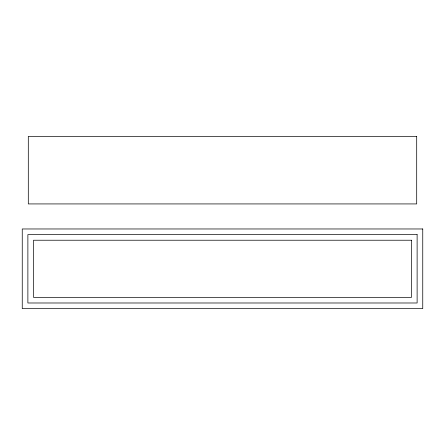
<?xml version="1.0" encoding="UTF-8"?>
<svg xmlns="http://www.w3.org/2000/svg" width="445" height="445" viewBox="0 0 445 445"><rect width="100%" height="100%" fill="white"/><g stroke="black" fill="none" stroke-linecap="round" stroke-linejoin="round"><path stroke-width="0.67" d="M416.698 136.381L28.302 136.381L28.302 203.927L416.698 203.927L416.698 136.381M422.75 228.969L22.25 228.969L22.25 308.619L422.75 308.619L422.75 228.969M417.121 234.598L27.879 234.598L27.879 302.989L417.121 302.989L417.121 234.598M411.492 240.228L33.509 240.228L33.509 297.36L411.492 297.36L411.492 240.228"/></g></svg>
